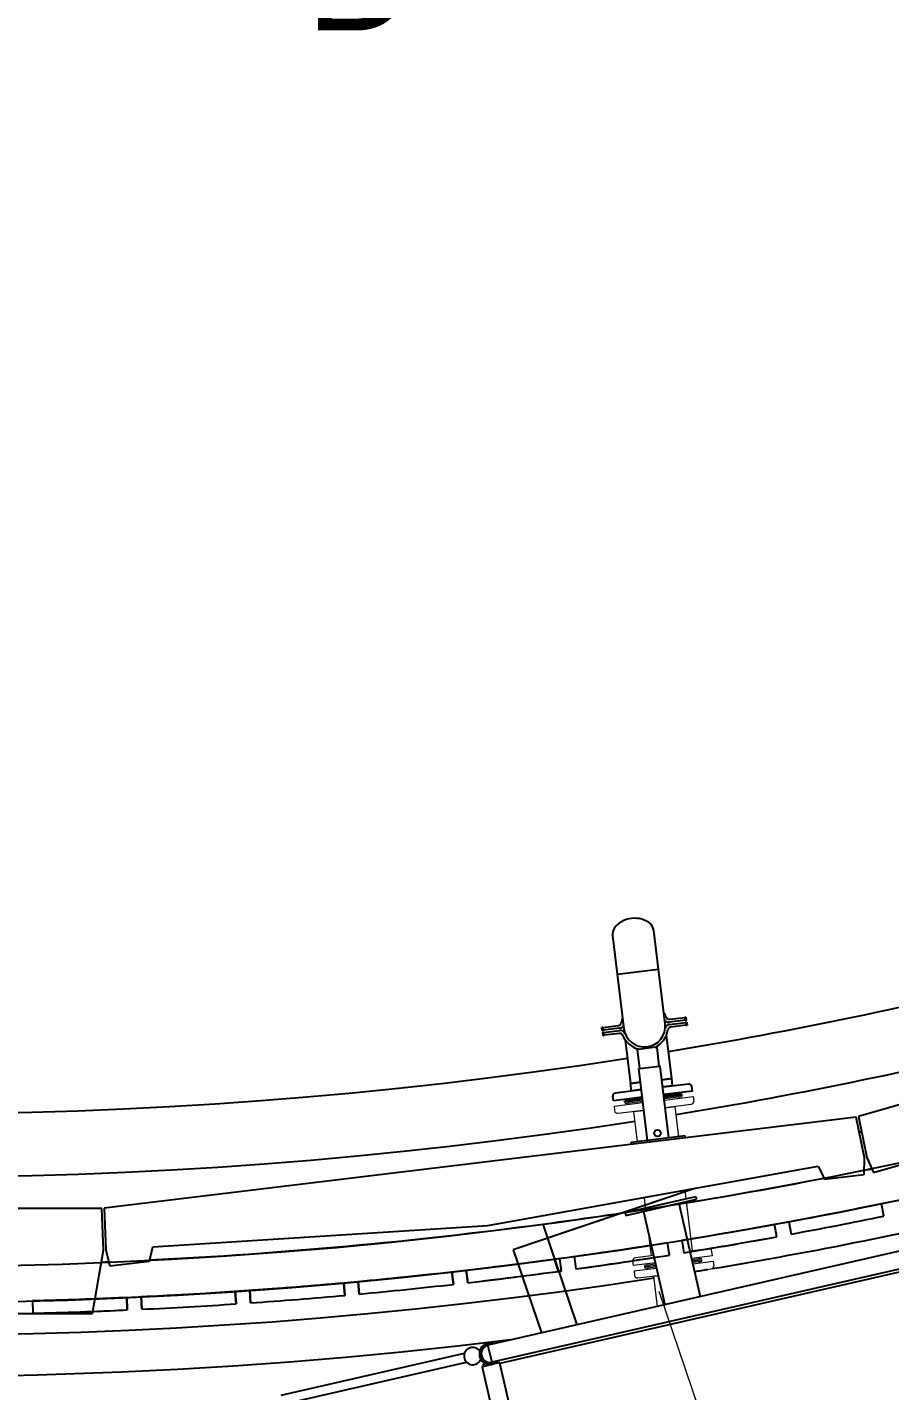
# Model space of a CAD drawing. Header units: millimetres. Extents: x -4172 to 126100, y -2 to 142133.
# Drawn here: x 57351 to 59732, y 8679 to 12443 of the extents above; entities that cross this region are included whole.
import ezdxf

# ---------------------------------------------------------------- set-up
doc = ezdxf.new("R2010")
doc.units = ezdxf.units.MM
doc.header["$LTSCALE"] = 100
doc.linetypes.add('CHAIN', pattern=[0.3543, 0.2362, -0.0295, 0.0591, -0.0295])
for name, color, linetype, lineweight in [('Centerline', 7, 'Continuous', 18), ('Section Line', 7, 'CHAIN', 35), ('Visible', 7, 'Continuous', 25)]:
    doc.layers.add(name, color=color, linetype=linetype, lineweight=lineweight)
doc.layers.add('P_Biomass (BM)', color=150, linetype='Continuous', lineweight=18, true_color=0x007fff)
doc.styles.add('Title', font='arial.ttf')

# ---------------------------------------------------------------- blocks, each defined once
blk = doc.blocks.new('2dTransSection2')
at = {"layer": 'Section Line', "insert": (581.193, 124.338), "char_height": 3, "attachment_point": 7, "style": 'Title'}
blk.add_mtext('D', dxfattribs=at)

msp = doc.modelspace()

# ---------------------------------------------------------------- linework, layer by layer
at = {"layer": 'Centerline', "linetype": 'CHAIN', "ltscale": 23.990969}
msp.add_line((60570.73, 4601.75), (59095.39, 8952.94), dxfattribs=at)
at = {"layer": 'P_Biomass (BM)'}
for p, q in [((59108.93, 9488.65), (59157.57, 9494.56)), ((59109.35, 9485.18), (59158, 9491.08)), ((59109.83, 9481.21), (59189.25, 9490.84)), ((59157.57, 9494.56), (59158, 9491.08)), ((59189.25, 9490.84), (59190.76, 9478.43)), ((58970.85, 9464.35), (59050.27, 9473.98)), ((58970.85, 9464.35), (58972.36, 9451.94)), ((58981.26, 9444.96), (59052.74, 9453.63)), ((59000.72, 9475.53), (59049.37, 9481.43)), ((59000.72, 9475.53), (59001.15, 9472.05)), ((59001.15, 9472.05), (59049.79, 9477.95)), ((59025.79, 9450.36), (59025.91, 9449.37)), ((59025.91, 9449.37), (59052.86, 9452.64)), ((59052.86, 9452.64), (59025.91, 9449.37)), ((59036.01, 9366.08), (59025.91, 9449.37)), ((59112.3, 9460.86), (59183.78, 9469.53)), ((59112.42, 9459.87), (59139.38, 9463.14)), ((59139.38, 9463.14), (59112.42, 9459.87)), ((59139.26, 9464.13), (59139.38, 9463.14)), ((59149.48, 9379.85), (59139.38, 9463.14)), ((59170.2, 9209.04), (59167.35, 9232.6)), ((59058.17, 9183.45), (59054.67, 9212.33)), ((59187.55, 9066.05), (59171.17, 9201.06)), ((59074.08, 9052.28), (59067.12, 9109.67)), ((59024.21, 9024.57), (59022.7, 9036.98)), ((59080.29, 9052.03), (59029.68, 9045.89)), ((59080.07, 9053.01), (59074.08, 9052.28)), ((59080.07, 9053.01), (59074.08, 9052.28)), ((59074.2, 9051.29), (59074.08, 9052.28)), ((59187.55, 9066.05), (59179.88, 9065.12)), ((59187.55, 9066.05), (59179.88, 9065.12)), ((59232.2, 9070.46), (59180.1, 9064.14)), ((59242.61, 9051.07), (59184.69, 9044.04)), ((59212.31, 9043.36), (59185.59, 9040.12)), ((59212.74, 9039.89), (59186.37, 9036.69)), ((59186.38, 9036.65), (59212.74, 9039.84)), ((59187.17, 9033.22), (59213.16, 9036.37)), ((59187.67, 9065.05), (59187.55, 9066.05)), ((59188.06, 9029.29), (59244.42, 9036.13)), ((59212.74, 9039.89), (59212.31, 9043.36)), ((59212.74, 9039.84), (59213.16, 9036.37)), ((59242.61, 9051.07), (59241.1, 9063.48)), ((59244.42, 9036.13), (59245.92, 9023.72)), ((59084.88, 9031.93), (59024.21, 9024.57)), ((59026.02, 9009.64), (59088.25, 9017.19)), ((59026.02, 9009.64), (59027.53, 8997.23)), ((59036.43, 8990.25), (59092.84, 8997.09)), ((59085.78, 9028.01), (59055.46, 9024.33)), ((59055.89, 9020.86), (59055.46, 9024.33)), ((59086.56, 9024.58), (59055.89, 9020.86)), ((59055.89, 9020.81), (59086.57, 9024.54)), ((59055.89, 9020.81), (59056.31, 9017.34)), ((59056.31, 9017.34), (59087.36, 9021.11)), ((59080.95, 8995.65), (59081.07, 8994.66)), ((59081.07, 8994.66), (59093.07, 8996.11)), ((59093.07, 8996.11), (59081.07, 8994.66)), ((59192.65, 9009.2), (59238.95, 9014.82)), ((59192.88, 9008.22), (59194.54, 9008.42)), ((59194.54, 9008.42), (59192.88, 9008.22)), ((59194.42, 9009.42), (59194.54, 9008.42)), ((59196.48, 8992.45), (59194.54, 9008.42)), ((59091.15, 8911.64), (59081.07, 8994.66))]:
    msp.add_line(p, q, dxfattribs=at)
for centre, radius, start, end in [((59147.42, 9482.75), 7, 32.29427, 96.91734), ((58980.3, 9452.9), 8, 186.91734, 276.91734), ((59013.41, 9466.49), 7, 96.91734, 161.5404), ((59182.82, 9477.47), 8, 276.91734, 6.91734), ((59030.64, 9037.94), 8, 96.91734, 186.91734), ((59200.05, 9048.93), 7, 276.91734, 341.5404), ((59202.59, 9028.04), 7, 32.29427, 96.91734), ((59233.16, 9062.51), 8, 6.91734, 96.91734), ((59035.47, 8998.19), 8, 186.91734, 276.91734), ((59066.04, 9032.67), 7, 212.29427, 276.91734), ((59068.57, 9011.78), 7, 96.91734, 161.5404), ((59237.98, 9022.76), 8, 276.91734, 6.91734)]:
    msp.add_arc(centre, radius, start, end, dxfattribs=at)
at = {"layer": 'Visible'}
for p, q in [((61654.13, 10017.13), (59645.22, 9435.44)), ((59093.37, 9842.35), (59080.42, 9949.05)), ((58966.96, 9935.29), (58979.9, 9828.59)), ((58979.9, 9828.59), (59093.37, 9842.35)), ((58979.9, 9828.59), (59093.37, 9842.35)), ((58979.9, 9828.59), (58998.21, 9677.7)), ((59111.68, 9691.46), (59093.37, 9842.35)), ((58940.08, 9681.72), (58937.4, 9681.4)), ((58938.36, 9673.46), (58937.4, 9681.4)), ((58938.36, 9673.46), (58941.04, 9673.78)), ((58940.08, 9681.72), (58983.49, 9686.99)), ((58940.08, 9681.72), (58941.04, 9673.78)), ((58985.99, 9679.24), (58941.04, 9673.78)), ((58941.77, 9667.83), (58986.72, 9673.28)), ((58998.21, 9677.7), (58999.37, 9668.08)), ((59112.84, 9681.84), (59111.68, 9691.46)), ((59168.12, 9701.33), (59123.17, 9695.88)), ((59123.74, 9704.01), (59167.16, 9709.27)), ((59123.89, 9689.92), (59168.84, 9695.37)), ((59169.8, 9687.43), (59126.39, 9682.17)), ((59169.84, 9709.6), (59167.16, 9709.27)), ((59168.12, 9701.33), (59167.16, 9709.27)), ((59168.12, 9701.33), (59170.8, 9701.66)), ((59171.52, 9695.7), (59168.84, 9695.37)), ((59169.8, 9687.43), (59168.84, 9695.37)), ((59169.8, 9687.43), (59172.49, 9687.76)), ((59170.8, 9701.66), (59169.84, 9709.6)), ((59171.52, 9695.7), (59172.49, 9687.76)), ((58941.77, 9667.83), (58939.08, 9667.5)), ((58939.08, 9667.5), (58940.05, 9659.56)), ((58940.05, 9659.56), (58942.73, 9659.88)), ((58941.77, 9667.83), (58942.73, 9659.88)), ((58986.14, 9665.15), (58942.73, 9659.88)), ((59001.98, 9646.64), (59016.51, 9526.8)), ((59129.98, 9540.57), (59115.44, 9660.41)), ((59045.43, 9621.83), (59036, 9620.69)), ((59042.35, 9568.32), (59036, 9620.69)), ((59079.18, 9625.93), (59045.43, 9621.83)), ((59088.61, 9627.07), (59079.18, 9625.93)), ((59088.61, 9627.07), (59094.97, 9574.7)), ((59040.86, 9568.13), (59038.88, 9567.89)), ((59062.97, 9369.35), (59038.88, 9567.89)), ((59040.86, 9568.13), (59096.46, 9574.88)), ((59098.44, 9575.12), (59096.46, 9574.88)), ((59122.53, 9376.58), (59098.44, 9575.12)), ((61815.31, 9534.06), (58622.26, 8804.51)), ((59043.47, 9530.07), (59016.51, 9526.8)), ((59016.51, 9526.8), (59043.47, 9530.07)), ((59018.92, 9506.95), (59016.51, 9526.8)), ((59129.98, 9540.57), (59103.03, 9537.3)), ((59103.03, 9537.3), (59129.98, 9540.57)), ((59177.04, 9525.12), (59105.56, 9516.45)), ((59132.39, 9520.71), (59129.98, 9540.57)), ((58969.05, 9479.24), (58967.54, 9491.65)), ((59048.46, 9488.87), (58969.05, 9479.24)), ((59046, 9509.22), (58974.52, 9500.55)), ((59048.95, 9484.9), (59000.3, 9479)), ((59018.92, 9506.95), (59045.88, 9510.22)), ((59045.88, 9510.22), (59018.92, 9506.95)), ((59019.04, 9505.95), (59018.92, 9506.95)), ((59105.44, 9517.44), (59132.39, 9520.71)), ((59132.39, 9520.71), (59105.44, 9517.44)), ((59187.45, 9505.73), (59108.03, 9496.1)), ((59157.15, 9498.03), (59108.51, 9492.13)), ((59157.57, 9494.56), (59108.93, 9488.65)), ((59132.51, 9519.72), (59132.39, 9520.71)), ((59157.57, 9494.56), (59157.15, 9498.03)), ((59187.45, 9505.73), (59185.94, 9518.14)), ((61772.68, 9466.18), (58655.79, 8754.03)), ((59000.72, 9475.53), (59000.3, 9479)), ((59049.37, 9481.43), (59000.72, 9475.53)), ((59639.35, 9434.24), (57563.14, 9182.35)), ((59662.41, 9321.2), (59639.35, 9434.24)), ((59645.22, 9435.44), (59668.29, 9322.4)), ((59167.2, 9382), (59018.29, 9363.93)), ((59167.8, 9377.03), (59167.2, 9382)), ((59653.81, 9393.37), (59648.08, 9391.43)), ((59653.81, 9393.37), (59648.08, 9391.43)), ((59018.9, 9358.97), (59018.29, 9363.93)), ((58622.32, 9134.57), (59534.34, 9298.61)), ((59534.34, 9298.61), (59551.92, 9262.46)), ((59661.48, 9275.75), (59662.41, 9321.2)), ((59668.29, 9322.4), (59686.95, 9280.95)), ((59686.95, 9280.95), (59792.96, 9311.65)), ((59551.92, 9262.46), (59661.48, 9275.75)), ((59193.56, 9237.32), (58692.61, 9067.46)), ((59193.56, 9237.32), (58787.31, 9099.57)), ((59001.91, 9170.59), (59196.89, 9215.14)), ((59003.69, 9162.79), (59198.67, 9207.34)), ((59149.93, 9196.2), (59208.8, 8938.53)), ((59196.89, 9215.14), (59198.67, 9207.34)), ((59715.79, 9160.93), (59708.69, 9195.21)), ((59715.79, 9160.93), (59708.69, 9195.21)), ((57557.15, 9181.83), (56516.4, 9181.83)), ((57561.78, 9066.83), (57557.15, 9181.83)), ((57563.14, 9182.35), (57567.77, 9067.07)), ((59001.91, 9170.59), (59003.69, 9162.79)), ((59052.44, 9173.93), (59111.31, 8916.25)), ((57697.53, 9075.76), (58622.32, 9134.57)), ((60190.13, 9113.22), (58638.1, 8758.61)), ((58774.07, 9138.64), (58806.79, 9042.12)), ((58774.07, 9138.64), (58806.79, 9042.12)), ((59420.35, 9103.72), (59414.03, 9138.15)), ((59420.35, 9103.72), (59414.03, 9138.15)), ((59453.37, 9145.36), (59459.69, 9110.94)), ((59453.37, 9145.36), (59459.69, 9110.94)), ((57689.1, 9036.46), (57697.53, 9075.76)), ((58787.31, 9099.57), (58868.3, 8860.73)), ((59123.69, 9053.2), (59118.15, 9087.76)), ((59157.64, 9094.09), (59163.18, 9059.53)), ((57531.78, 8891.83), (57561.78, 9066.83)), ((57567.77, 9067.07), (57579.54, 9023.17)), ((57579.54, 9023.17), (57689.1, 9036.46)), ((58692.61, 9067.46), (58770.3, 8838.34)), ((58805.34, 9041.93), (58816.8, 9008.15)), ((58805.34, 9041.93), (58816.8, 9008.15)), ((58825.96, 9009.39), (58821.2, 9044.07)), ((58825.96, 9009.39), (58821.2, 9044.07)), ((58860.83, 9049.5), (58865.59, 9014.83)), ((58860.83, 9049.5), (58865.59, 9014.83)), ((58523.35, 9007.1), (58527.32, 8972.33)), ((58527.32, 8972.33), (58523.35, 9007.1)), ((58567.06, 8976.87), (58563.09, 9011.64)), ((58563.09, 9011.64), (58567.06, 8976.87)), ((58227.92, 8942.02), (58224.74, 8976.88)), ((58224.74, 8976.88), (58227.92, 8942.02)), ((58267.75, 8945.66), (58264.57, 8980.52)), ((58264.57, 8980.52), (58267.75, 8945.66)), ((57365.85, 8927.71), (57366.67, 8892.72)), ((57627.45, 8901.74), (57625.84, 8936.71)), ((57625.84, 8936.71), (57627.45, 8901.74)), ((57667.4, 8903.58), (57665.8, 8938.54)), ((57665.8, 8938.54), (57667.4, 8903.58)), ((57925.51, 8953.41), (57927.91, 8918.49)), ((57927.91, 8918.49), (57925.51, 8953.41)), ((57965.42, 8956.15), (57967.82, 8921.23)), ((57967.82, 8921.23), (57965.42, 8956.15)), ((56541.78, 8891.83), (57531.78, 8891.83)), ((58671.57, 8818.1), (58672.3, 8815.95)), ((58052.04, 8666.45), (58558.02, 8782.06)), ((58604.18, 8779.78), (58604.38, 8779.83)), ((58604.42, 8779.03), (58604.18, 8779.78)), ((58634.55, 8757.8), (58622.26, 8804.51)), ((58057.6, 8642.08), (58563.59, 8757.68)), ((58606.92, 8743.41), (58787.48, 7968.16)), ((58608.48, 8766.67), (58608.07, 8767.91)), ((58608.42, 8745.81), (58653.22, 8756.24)), ((58610.34, 8751.86), (58617.37, 8753.46)), ((58611.56, 8746.54), (58610.34, 8751.86)), ((58613.13, 8752.49), (58611.84, 8756.44)), ((58615.86, 8760.2), (58616.03, 8759.69)), ((58629.87, 8756.32), (58633.89, 8757.23)), ((58633.89, 8757.23), (58634.66, 8757.41)), ((58634.55, 8757.8), (58638.1, 8758.61)), ((58634.66, 8757.41), (58634.65, 8757.42)), ((58836.18, 7979.5), (58655.62, 8754.75))]:
    msp.add_line(p, q, dxfattribs=at)
msp.add_circle((59090.7, 9389.84), 9, dxfattribs=at)
for centre, radius, start, end in [((57036.78, 22203.64), 13180, 199.424732, 282.458408), ((57036.78, 22203.64), 13280, 199.730648, 282.471131), ((57036.78, 22203.64), 13485, 235.197252, 277.057135), ((57036.78, 22203.64), 12760, 242.50963, 278.887), ((57036.78, 22203.64), 12935, 242.538192, 278.860342), ((57036.78, 22203.64), 13371, 242.6061, 278.796961), ((57036.78, 22203.64), 12760, 279.400627, 284.09558), ((59054.94, 9684.58), 65.15, 21.97199, 35.61014), ((58982.53, 9694.93), 8, 276.91734, 351.86269), ((58984.31, 9693.13), 14, 276.91734, 335.43515), ((58988.4, 9659.38), 14, 20.74084, 96.91734), ((59054.94, 9684.58), 65.15, 158.22453, 171.86269), ((59054.94, 9684.58), 57.15, 186.91734, 6.91734), ((59054.94, 9684.58), 57.15, 186.91734, 6.91734), ((59054.94, 9684.58), 65.15, 297.12092, 351.86269), ((59121.48, 9709.78), 14, 218.39952, 276.91734), ((59125.58, 9676.02), 14, 96.91734, 173.09383), ((59122.78, 9711.95), 8, 201.97199, 276.91734), ((59127.36, 9674.22), 8, 96.91734, 171.86269), ((58987.11, 9657.21), 8, 21.97199, 96.91734), ((59054.94, 9684.58), 65.15, 201.97199, 256.71375), ((57036.78, 22203.64), 12935, 279.367009, 284.04137), ((59178, 9517.18), 8, 6.91734, 96.91734), ((58975.48, 9492.61), 8, 96.91734, 186.91734), ((59144.89, 9503.59), 7, 276.91734, 341.5404), ((59010.88, 9487.34), 7, 212.29427, 276.91734), ((57036.78, 22203.64), 13180, 279.228061, 280.994611), ((57036.78, 22203.64), 13280, 279.255522, 283.192039), ((57036.78, 22203.64), 13180, 281.487932, 281.578148), ((57036.78, 22203.64), 13280, 280.48468, 281.607066), ((57036.78, 22203.64), 13280, 280.48468, 281.607066), ((57036.78, 22203.64), 13180, 277.574351, 278.595659), ((57036.78, 22203.64), 13371, 279.491744, 283.146369), ((57036.78, 22203.64), 13315, 280.484453, 281.607293), ((57036.78, 22203.64), 13315, 280.484453, 281.607293), ((57036.78, 22203.64), 13180, 272.840062, 277.574351), ((57036.78, 22203.64), 13280, 279.189716, 280.312102), ((57036.78, 22203.64), 13280, 279.255522, 280.312102), ((57036.78, 22203.64), 13280, 277.65942, 278.823111), ((57036.78, 22203.64), 13280, 277.894752, 279.017138), ((57036.78, 22203.64), 13280, 277.894752, 278.823111), ((57036.78, 22203.64), 13315, 279.189489, 280.312329), ((57036.78, 22203.64), 13315, 279.265035, 280.312329), ((57036.78, 22203.64), 13280, 272.166714, 277.65942), ((57036.78, 22203.64), 13180, 272.258294, 272.346741), ((57036.78, 22203.64), 13280, 276.599788, 277.722174), ((57036.78, 22203.64), 13280, 276.599788, 277.653123), ((57036.78, 22203.64), 13280, 277.653123, 277.722174), ((57036.78, 22203.64), 13315, 277.894525, 279.017365), ((57036.78, 22203.64), 13315, 277.894525, 278.833766), ((57036.78, 22203.64), 13280, 275.304824, 276.42721), ((57036.78, 22203.64), 13280, 275.304824, 276.42721), ((57036.78, 22203.64), 13315, 276.599561, 277.722401), ((57036.78, 22203.64), 13315, 276.599561, 277.682606), ((57036.78, 22203.64), 13315, 277.682606, 277.722401), ((57036.78, 22203.64), 13371, 279.287084, 279.440549), ((57036.78, 22203.64), 13280, 274.00986, 275.132246), ((57036.78, 22203.64), 13280, 274.00986, 275.132246), ((57036.78, 22203.64), 13315, 275.304597, 276.427437), ((57036.78, 22203.64), 13315, 275.304597, 276.427437), ((57036.78, 22203.64), 13280, 271.419932, 272.542318), ((57036.78, 22203.64), 13280, 272.166714, 272.542318), ((57036.78, 22203.64), 13280, 272.714896, 273.837282), ((57036.78, 22203.64), 13280, 272.714896, 273.837282), ((57036.78, 22203.64), 13315, 274.009633, 275.132473), ((57036.78, 22203.64), 13315, 274.009633, 275.132473), ((57036.78, 22203.64), 13315, 271.419705, 272.542545), ((57036.78, 22203.64), 13315, 272.134993, 272.542545), ((57036.78, 22203.64), 13315, 272.714669, 273.837509), ((57036.78, 22203.64), 13315, 272.714669, 273.837509), ((58628.51, 8780.78), 29.5, 69.1287, 319.27295), ((58580.78, 8774.43), 24, 36.43049, 338.71251), ((58628.51, 8780.78), 24.5, 104.7389, 297.14566), ((58580.78, 8774.43), 24, 0.61227, 14.53073), ((58628.51, 8780.78), 24.15, 104.7389, 293.398), ((58608.87, 8743.86), 2, 103.11079, 193.11079), ((58653.67, 8754.3), 2, 13.11079, 103.11079)]:
    msp.add_arc(centre, radius, start, end, dxfattribs=at)
msp.add_ellipse((59023.69, 9942.17), major_axis=(56.73, 6.88), ratio=0.7071068, start_param=0, end_param=3.1415927, dxfattribs=at)

# ---------------------------------------------------------------- block references
at = {"layer": 'Section Line', "xscale": 100, "yscale": 100, "zscale": 100}
msp.add_blockref('2dTransSection2', (0, 0), dxfattribs=at)

doc.saveas('drawing.dxf')
